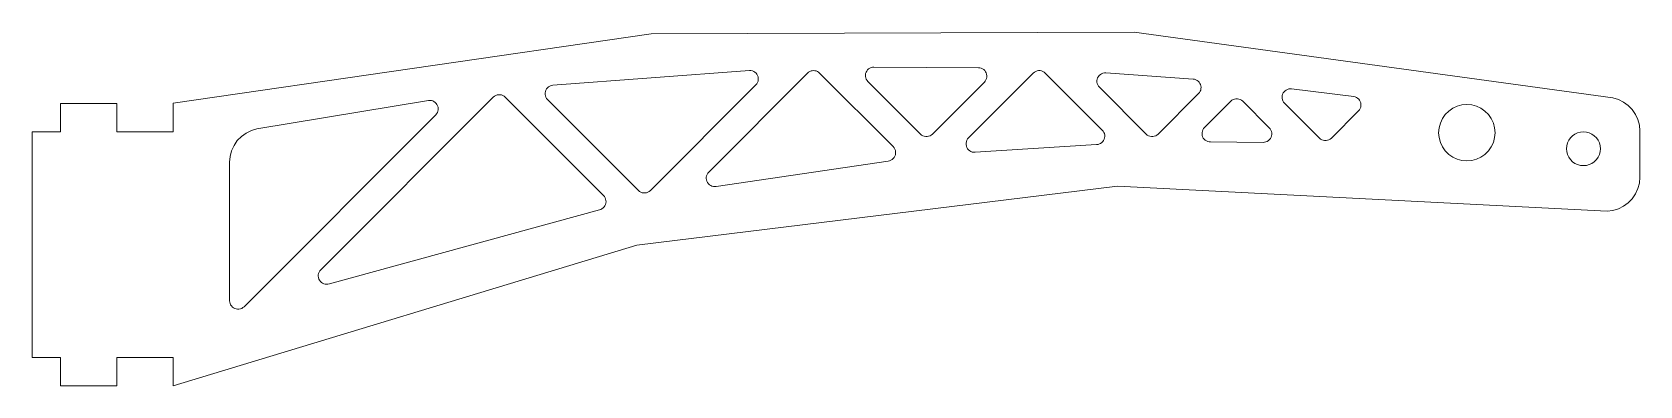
# Model space of a CAD drawing. Extents: x 15 to 300, y 0 to 63.
import ezdxf

# ---------------------------------------------------------------- set-up
doc = ezdxf.new("R2010")
doc.units = 0
doc.layers.get('0').update_dxf_attribs({"lineweight": 0, "true_color": 0xffffff})
doc.layers.add('ext', color=1, linetype='Continuous', lineweight=0, true_color=0xff0000)
doc.layers.add('int', color=3, linetype='Continuous', lineweight=0, true_color=0x00ff00)

# ---------------------------------------------------------------- blocks, each defined once
blk = doc.blocks.new('bras')
at = {"layer": 'ext'}
for p, q in [((124.741, 62.3291), (39.9824, 50.083)), ((210.381, 62.6426), (124.741, 62.3291)), ((295.228, 51.0176), (210.381, 62.6426)), ((30, 50), (20, 50)), ((20, 50), (20, 45)), ((30, 45), (30, 50)), ((39.9824, 50.083), (40, 45)), ((296.207, 50.7236), (295.228, 51.0176)), ((297.122, 50.2686), (296.207, 50.7236)), ((297.946, 49.6641), (297.122, 50.2686)), ((298.656, 48.9277), (297.946, 49.6641)), ((299.231, 48.083), (298.656, 48.9277)), ((299.654, 47.1523), (299.231, 48.083)), ((299.913, 46.1631), (299.654, 47.1523)), ((300, 45.1445), (299.913, 46.1631)), ((20, 45), (15, 45)), ((15, 45), (15, 5)), ((40, 45), (30, 45)), ((300, 36.9355), (300, 45.1445)), ((122.174, 24.9424), (207.414, 35.376)), ((207.414, 35.376), (294.2, 30.9395)), ((299.229, 33.9932), (299.653, 34.9258)), ((299.653, 34.9258), (299.913, 35.916)), ((299.913, 35.916), (300, 36.9355)), ((295.217, 31.0605), (296.197, 31.3525)), ((296.197, 31.3525), (297.114, 31.8076)), ((297.114, 31.8076), (297.941, 32.4121)), ((297.941, 32.4121), (298.653, 33.1475)), ((298.653, 33.1475), (299.229, 33.9932)), ((294.2, 30.9395), (295.217, 31.0605)), ((40, 0), (122.174, 24.9424)), ((15, 5), (20, 5)), ((20, 5), (20, 0)), ((30, 5), (40, 5)), ((30, 0), (30, 5)), ((40, 5), (40, 0)), ((20, 0), (30, 0))]:
    blk.add_line(p, q, dxfattribs=at)
at = {"layer": 'int'}
for p, q in [((107.283, 53.248), (142.163, 55.8525)), ((134.938, 37.8672), (152.475, 55.4033)), ((142.163, 55.8525), (142.42, 55.8418)), ((142.42, 55.8418), (142.671, 55.7881)), ((142.671, 55.7881), (142.909, 55.6924)), ((142.909, 55.6924), (143.128, 55.5566)), ((143.128, 55.5566), (143.32, 55.3867)), ((143.32, 55.3867), (143.48, 55.1855)), ((143.48, 55.1855), (143.604, 54.96)), ((143.604, 54.96), (143.688, 54.7168)), ((143.725, 54.2061), (143.678, 53.9531)), ((143.688, 54.7168), (143.729, 54.4629)), ((143.729, 54.4629), (143.725, 54.2061)), ((152.475, 55.4033), (152.654, 55.5566)), ((152.654, 55.5566), (152.854, 55.6797)), ((152.854, 55.6797), (153.072, 55.7695)), ((153.072, 55.7695), (153.301, 55.8242)), ((153.301, 55.8242), (153.535, 55.8428)), ((153.535, 55.8428), (153.771, 55.8242)), ((153.771, 55.8242), (153.999, 55.7695)), ((153.999, 55.7695), (154.217, 55.6797)), ((154.217, 55.6797), (154.417, 55.5566)), ((154.417, 55.5566), (154.597, 55.4033)), ((154.597, 55.4033), (167.633, 42.3672)), ((162.725, 55.0479), (162.759, 55.2969)), ((162.732, 54.7969), (162.725, 55.0479)), ((162.782, 54.5518), (162.732, 54.7969)), ((162.759, 55.2969), (162.833, 55.5361)), ((162.872, 54.3174), (162.782, 54.5518)), ((162.833, 55.5361), (162.947, 55.7598)), ((163, 54.1006), (162.872, 54.3174)), ((162.947, 55.7598), (163.097, 55.9609)), ((163.097, 55.9609), (163.277, 56.1348)), ((163.277, 56.1348), (163.485, 56.2764)), ((163.485, 56.2764), (163.713, 56.3809)), ((163.713, 56.3809), (163.955, 56.4463)), ((163.955, 56.4463), (164.205, 56.4697)), ((164.205, 56.4697), (182.771, 56.3564)), ((180.998, 43.9268), (192.475, 55.4033)), ((182.771, 56.3564), (183.02, 56.3301)), ((183.02, 56.3301), (183.26, 56.2627)), ((183.26, 56.2627), (183.485, 56.1562)), ((183.485, 56.1562), (183.69, 56.0137)), ((183.69, 56.0137), (183.869, 55.8398)), ((183.869, 55.8398), (184.017, 55.6377)), ((184.085, 54.2021), (183.958, 53.9873)), ((184.017, 55.6377), (184.128, 55.415)), ((184.175, 54.4346), (184.085, 54.2021)), ((184.128, 55.415), (184.201, 55.1758)), ((184.226, 54.6787), (184.175, 54.4346)), ((184.201, 55.1758), (184.234, 54.9287)), ((184.234, 54.9287), (184.226, 54.6787)), ((192.475, 55.4033), (192.675, 55.5723)), ((192.675, 55.5723), (192.901, 55.7021)), ((192.901, 55.7021), (193.147, 55.792)), ((193.147, 55.792), (193.405, 55.8379)), ((193.405, 55.8379), (193.666, 55.8379)), ((193.666, 55.8379), (193.924, 55.792)), ((193.924, 55.792), (194.17, 55.7021)), ((194.17, 55.7021), (194.396, 55.5723)), ((194.396, 55.5723), (194.597, 55.4033)), ((194.597, 55.4033), (204.7, 45.2998)), ((203.754, 54.0586), (203.796, 54.3135)), ((203.796, 54.3135), (203.881, 54.5576)), ((203.881, 54.5576), (204.007, 54.7842)), ((204.007, 54.7842), (204.17, 54.9844)), ((204.17, 54.9844), (204.364, 55.1543)), ((204.364, 55.1543), (204.586, 55.2881)), ((204.586, 55.2881), (204.826, 55.3818)), ((204.826, 55.3818), (205.08, 55.4336)), ((205.08, 55.4336), (205.338, 55.4404)), ((205.338, 55.4404), (220.839, 54.3301)), ((220.839, 54.3301), (221.079, 54.29)), ((221.079, 54.29), (221.31, 54.2119)), ((221.31, 54.2119), (221.524, 54.0977)), ((96.9482, 51.2988), (97.1738, 51.4297)), ((97.1738, 51.4297), (97.4199, 51.5195)), ((97.4199, 51.5195), (97.6777, 51.5645)), ((97.6777, 51.5645), (97.9385, 51.5645)), ((97.9385, 51.5645), (98.1963, 51.5195)), ((98.1963, 51.5195), (98.4424, 51.4297)), ((98.4424, 51.4297), (98.6689, 51.2988)), ((105.941, 51.8779), (105.985, 52.1338)), ((105.943, 51.6182), (105.941, 51.8779)), ((105.989, 51.3623), (105.943, 51.6182)), ((105.985, 52.1338), (106.072, 52.3779)), ((106.079, 51.1182), (105.989, 51.3623)), ((106.072, 52.3779), (106.2, 52.6045)), ((106.2, 52.6045), (106.365, 52.8047)), ((106.365, 52.8047), (106.562, 52.9746)), ((106.562, 52.9746), (106.785, 53.1064)), ((106.785, 53.1064), (107.028, 53.1992)), ((107.028, 53.1992), (107.283, 53.248)), ((143.293, 53.293), (124.597, 34.5967)), ((143.459, 53.4902), (143.293, 53.293)), ((143.588, 53.7119), (143.459, 53.4902)), ((143.678, 53.9531), (143.588, 53.7119)), ((163.162, 53.9092), (163, 54.1006)), ((172.475, 44.5967), (163.162, 53.9092)), ((183.797, 53.7969), (174.597, 44.5967)), ((183.958, 53.9873), (183.797, 53.7969)), ((203.756, 53.8008), (203.754, 54.0586)), ((203.803, 53.5459), (203.756, 53.8008)), ((203.893, 53.3037), (203.803, 53.5459)), ((204.022, 53.0801), (203.893, 53.3037)), ((204.188, 52.8828), (204.022, 53.0801)), ((212.475, 44.5967), (204.188, 52.8828)), ((221.774, 51.7744), (214.597, 44.5967)), ((221.524, 54.0977), (221.718, 53.9492)), ((221.718, 53.9492), (221.885, 53.7725)), ((221.932, 51.96), (221.774, 51.7744)), ((221.885, 53.7725), (222.021, 53.5713)), ((222.058, 52.168), (221.932, 51.96)), ((222.021, 53.5713), (222.122, 53.3506)), ((222.147, 52.3936), (222.058, 52.168)), ((222.122, 53.3506), (222.188, 53.1162)), ((222.2, 52.6318), (222.147, 52.3936)), ((222.188, 53.1162), (222.213, 52.874)), ((222.213, 52.874), (222.2, 52.6318)), ((236.577, 51.1729), (236.607, 51.417)), ((236.607, 51.417), (236.677, 51.6543)), ((236.677, 51.6543), (236.783, 51.876)), ((236.783, 51.876), (236.926, 52.0781)), ((236.926, 52.0781), (237.099, 52.2539)), ((237.099, 52.2539), (237.299, 52.3984)), ((237.299, 52.3984), (237.52, 52.5088)), ((237.52, 52.5088), (237.755, 52.5811)), ((237.755, 52.5811), (237.999, 52.6143)), ((237.999, 52.6143), (238.246, 52.6064)), ((238.246, 52.6064), (249.27, 51.25)), ((54.8564, 45.499), (85.2754, 50.543)), ((66.1582, 20.542), (96.7471, 51.1309)), ((85.2754, 50.543), (85.5244, 50.5557)), ((85.5244, 50.5557), (85.7715, 50.5283)), ((85.7715, 50.5283), (86.0117, 50.46)), ((86.0117, 50.46), (86.2363, 50.3525)), ((86.2363, 50.3525), (86.4404, 50.21)), ((86.4404, 50.21), (86.6172, 50.0352)), ((86.6172, 50.0352), (86.7637, 49.833)), ((86.7637, 49.833), (86.875, 49.6104)), ((86.9189, 48.6318), (86.8291, 48.4004)), ((86.875, 49.6104), (86.9473, 49.3721)), ((86.9697, 48.876), (86.9189, 48.6318)), ((86.9473, 49.3721), (86.9785, 49.125)), ((86.9785, 49.125), (86.9697, 48.876)), ((96.7471, 51.1309), (96.9482, 51.2988)), ((98.6689, 51.2988), (98.8691, 51.1309)), ((98.8691, 51.1309), (116.291, 33.709)), ((106.209, 50.8936), (106.079, 51.1182)), ((106.376, 50.6953), (106.209, 50.8936)), ((122.475, 34.5967), (106.376, 50.6953)), ((222.823, 45.7529), (227.475, 50.4033)), ((227.475, 50.4033), (227.675, 50.5723)), ((227.675, 50.5723), (227.901, 50.7021)), ((227.901, 50.7021), (228.147, 50.792)), ((228.147, 50.792), (228.405, 50.8379)), ((228.405, 50.8379), (228.666, 50.8379)), ((228.666, 50.8379), (228.924, 50.792)), ((228.924, 50.792), (229.17, 50.7021)), ((229.17, 50.7021), (229.396, 50.5723)), ((229.396, 50.5723), (229.597, 50.4033)), ((229.597, 50.4033), (234.313, 45.6865)), ((236.589, 50.9258), (236.577, 51.1729)), ((236.64, 50.6846), (236.589, 50.9258)), ((236.729, 50.4551), (236.64, 50.6846)), ((236.856, 50.2432), (236.729, 50.4551)), ((237.016, 50.0557), (236.856, 50.2432)), ((243.19, 43.8809), (237.016, 50.0557)), ((250.133, 48.7031), (245.312, 43.8809)), ((249.27, 51.25), (249.52, 51.1953)), ((249.52, 51.1953), (249.757, 51.0977)), ((249.757, 51.0977), (249.975, 50.9619)), ((249.975, 50.9619), (250.165, 50.791)), ((250.298, 48.8984), (250.133, 48.7031)), ((250.165, 50.791), (250.324, 50.5898)), ((250.428, 49.1201), (250.298, 48.8984)), ((250.324, 50.5898), (250.446, 50.3643)), ((250.518, 49.3604), (250.428, 49.1201)), ((250.446, 50.3643), (250.529, 50.1221)), ((250.564, 49.6123), (250.518, 49.3604)), ((250.529, 50.1221), (250.568, 49.8682)), ((250.568, 49.8682), (250.564, 49.6123)), ((265.503, 48.043), (266.119, 48.6592)), ((266.119, 48.6592), (266.834, 49.1592)), ((266.834, 49.1592), (267.623, 49.5273)), ((267.623, 49.5273), (268.465, 49.7529)), ((268.465, 49.7529), (269.334, 49.8291)), ((269.334, 49.8291), (270.202, 49.7529)), ((270.202, 49.7529), (271.044, 49.5273)), ((271.044, 49.5273), (271.834, 49.1592)), ((271.834, 49.1592), (272.548, 48.6592)), ((272.548, 48.6592), (273.164, 48.043)), ((86.541, 47.9961), (52.5605, 14.0156)), ((86.7021, 48.1855), (86.541, 47.9961)), ((86.8291, 48.4004), (86.7021, 48.1855)), ((222.661, 45.5596), (222.823, 45.7529)), ((234.313, 45.6865), (234.478, 45.4922)), ((264.334, 44.8291), (264.409, 45.6973)), ((264.409, 45.6973), (264.635, 46.5391)), ((264.635, 46.5391), (265.004, 47.3291)), ((265.004, 47.3291), (265.503, 48.043)), ((273.164, 48.043), (273.664, 47.3291)), ((273.664, 47.3291), (274.032, 46.5391)), ((274.032, 46.5391), (274.258, 45.6973)), ((274.258, 45.6973), (274.334, 44.8291)), ((50.7842, 42.5752), (51.3711, 43.4258)), ((51.3711, 43.4258), (52.0938, 44.1631)), ((52.0938, 44.1631), (52.9336, 44.7656)), ((52.9336, 44.7656), (53.8633, 45.2148)), ((53.8633, 45.2148), (54.8564, 45.499)), ((172.675, 44.4277), (172.475, 44.5967)), ((172.901, 44.2979), (172.675, 44.4277)), ((173.147, 44.208), (172.901, 44.2979)), ((173.405, 44.1621), (173.147, 44.208)), ((173.666, 44.1621), (173.405, 44.1621)), ((173.924, 44.208), (173.666, 44.1621)), ((174.17, 44.2979), (173.924, 44.208)), ((174.396, 44.4277), (174.17, 44.2979)), ((174.597, 44.5967), (174.396, 44.4277)), ((180.564, 42.9971), (180.609, 43.2549)), ((180.564, 42.7363), (180.564, 42.9971)), ((180.609, 43.2549), (180.699, 43.5)), ((180.699, 43.5), (180.83, 43.7266)), ((180.83, 43.7266), (180.998, 43.9268)), ((203.948, 42.7715), (203.702, 42.7402)), ((204.186, 42.8418), (203.948, 42.7715)), ((204.408, 42.9502), (204.186, 42.8418)), ((204.609, 43.0947), (204.408, 42.9502)), ((204.784, 43.2695), (204.609, 43.0947)), ((204.7, 45.2998), (204.86, 45.1104)), ((204.929, 43.4717), (204.784, 43.2695)), ((204.86, 45.1104), (204.987, 44.8975)), ((205.037, 43.6943), (204.929, 43.4717)), ((204.987, 44.8975), (205.077, 44.667)), ((205.107, 43.9316), (205.037, 43.6943)), ((205.077, 44.667), (205.128, 44.4248)), ((205.139, 44.1768), (205.107, 43.9316)), ((205.128, 44.4248), (205.139, 44.1768)), ((212.675, 44.4277), (212.475, 44.5967)), ((212.901, 44.2979), (212.675, 44.4277)), ((213.147, 44.208), (212.901, 44.2979)), ((213.405, 44.1621), (213.147, 44.208)), ((213.666, 44.1621), (213.405, 44.1621)), ((213.924, 44.208), (213.666, 44.1621)), ((214.17, 44.2979), (213.924, 44.208)), ((214.396, 44.4277), (214.17, 44.2979)), ((214.597, 44.5967), (214.396, 44.4277)), ((222.387, 44.6064), (222.394, 44.8584)), ((222.423, 44.3564), (222.387, 44.6064)), ((222.394, 44.8584), (222.442, 45.1064)), ((222.499, 44.1152), (222.423, 44.3564)), ((222.442, 45.1064), (222.532, 45.3418)), ((222.616, 43.8916), (222.499, 44.1152)), ((222.532, 45.3418), (222.661, 45.5596)), ((222.768, 43.6904), (222.616, 43.8916)), ((222.952, 43.5166), (222.768, 43.6904)), ((223.162, 43.377), (222.952, 43.5166)), ((223.393, 43.2744), (223.162, 43.377)), ((223.638, 43.2119), (223.393, 43.2744)), ((223.89, 43.1924), (223.638, 43.2119)), ((233.227, 43.126), (223.89, 43.1924)), ((233.479, 43.1436), (233.227, 43.126)), ((233.727, 43.2031), (233.479, 43.1436)), ((233.96, 43.3037), (233.727, 43.2031)), ((234.173, 43.4414), (233.96, 43.3037)), ((234.36, 43.6143), (234.173, 43.4414)), ((234.515, 43.8154), (234.36, 43.6143)), ((234.478, 45.4922), (234.605, 45.2734)), ((234.634, 44.04), (234.515, 43.8154)), ((234.605, 45.2734), (234.695, 45.0361)), ((234.713, 44.2812), (234.634, 44.04)), ((234.695, 45.0361), (234.744, 44.7861)), ((234.75, 44.5322), (234.713, 44.2812)), ((234.744, 44.7861), (234.75, 44.5322)), ((243.391, 43.7129), (243.19, 43.8809)), ((243.617, 43.582), (243.391, 43.7129)), ((243.862, 43.4932), (243.617, 43.582)), ((244.12, 43.4473), (243.862, 43.4932)), ((244.382, 43.4473), (244.12, 43.4473)), ((244.639, 43.4932), (244.382, 43.4473)), ((244.885, 43.582), (244.639, 43.4932)), ((245.111, 43.7129), (244.885, 43.582)), ((245.312, 43.8809), (245.111, 43.7129)), ((264.409, 43.9609), (264.334, 44.8291)), ((264.635, 43.1191), (264.409, 43.9609)), ((265.004, 42.3291), (264.635, 43.1191)), ((274.032, 43.1191), (273.664, 42.3291)), ((274.258, 43.9609), (274.032, 43.1191)), ((274.334, 44.8291), (274.258, 43.9609)), ((287.046, 42.5205), (287.181, 43.0264)), ((287.181, 43.0264), (287.402, 43.5)), ((287.402, 43.5), (287.702, 43.9287)), ((287.702, 43.9287), (288.071, 44.2979)), ((288.071, 44.2979), (288.5, 44.5977)), ((288.5, 44.5977), (288.974, 44.8193)), ((288.974, 44.8193), (289.479, 44.9541)), ((289.479, 44.9541), (290, 45)), ((290, 45), (290.521, 44.9541)), ((290.521, 44.9541), (291.026, 44.8193)), ((291.026, 44.8193), (291.5, 44.5977)), ((291.5, 44.5977), (291.929, 44.2979)), ((291.929, 44.2979), (292.298, 43.9287)), ((292.298, 43.9287), (292.598, 43.5)), ((292.598, 43.5), (292.819, 43.0264)), ((292.819, 43.0264), (292.954, 42.5205)), ((50, 39.6084), (50.0889, 40.6377)), ((50.0889, 40.6377), (50.3535, 41.6367)), ((50.3535, 41.6367), (50.7842, 42.5752)), ((167.238, 39.9629), (166.997, 39.8682)), ((167.459, 40.0967), (167.238, 39.9629)), ((167.653, 40.2666), (167.459, 40.0967)), ((167.633, 42.3672), (167.799, 42.1699)), ((167.815, 40.4678), (167.653, 40.2666)), ((167.799, 42.1699), (167.929, 41.9463)), ((167.94, 40.6934), (167.815, 40.4678)), ((167.929, 41.9463), (168.019, 41.7041)), ((168.025, 40.9375), (167.94, 40.6934)), ((168.019, 41.7041), (168.065, 41.4502)), ((168.067, 41.1924), (168.025, 40.9375)), ((168.065, 41.4502), (168.067, 41.1924)), ((180.609, 42.4785), (180.564, 42.7363)), ((180.698, 42.2334), (180.609, 42.4785)), ((180.829, 42.0068), (180.698, 42.2334)), ((180.996, 41.8066), (180.829, 42.0068)), ((181.196, 41.6387), (180.996, 41.8066)), ((181.423, 41.5078), (181.196, 41.6387)), ((181.668, 41.418), (181.423, 41.5078)), ((181.925, 41.3721), (181.668, 41.418)), ((182.187, 41.3711), (181.925, 41.3721)), ((203.702, 42.7402), (182.187, 41.3711)), ((265.503, 41.6152), (265.004, 42.3291)), ((266.119, 40.999), (265.503, 41.6152)), ((266.834, 40.499), (266.119, 40.999)), ((267.623, 40.1309), (266.834, 40.499)), ((268.465, 39.9053), (267.623, 40.1309)), ((269.334, 39.8291), (268.465, 39.9053)), ((270.202, 39.9053), (269.334, 39.8291)), ((271.044, 40.1309), (270.202, 39.9053)), ((271.834, 40.499), (271.044, 40.1309)), ((272.548, 40.999), (271.834, 40.499)), ((273.164, 41.6152), (272.548, 40.999)), ((273.664, 42.3291), (273.164, 41.6152)), ((287, 42), (287.046, 42.5205)), ((287.046, 41.4795), (287, 42)), ((287.181, 40.9736), (287.046, 41.4795)), ((287.402, 40.5), (287.181, 40.9736)), ((287.702, 40.0713), (287.402, 40.5)), ((288.071, 39.7021), (287.702, 40.0713)), ((292.298, 40.0713), (291.929, 39.7021)), ((292.598, 40.5), (292.298, 40.0713)), ((292.819, 40.9736), (292.598, 40.5)), ((292.954, 41.4795), (292.819, 40.9736)), ((292.954, 42.5205), (293, 42)), ((293, 42), (292.954, 41.4795)), ((50, 15.0762), (50, 39.6084)), ((134.508, 36.9707), (134.557, 37.2197)), ((134.557, 37.2197), (134.646, 37.4561)), ((134.646, 37.4561), (134.775, 37.6738)), ((134.775, 37.6738), (134.938, 37.8672)), ((166.744, 39.8164), (136.263, 35.3301)), ((166.997, 39.8682), (166.744, 39.8164)), ((288.5, 39.4023), (288.071, 39.7021)), ((288.974, 39.1807), (288.5, 39.4023)), ((289.479, 39.0459), (288.974, 39.1807)), ((290, 39), (289.479, 39.0459)), ((290.521, 39.0459), (290, 39)), ((291.026, 39.1807), (290.521, 39.0459)), ((291.5, 39.4023), (291.026, 39.1807)), ((291.929, 39.7021), (291.5, 39.4023)), ((122.675, 34.4277), (122.475, 34.5967)), ((122.901, 34.2979), (122.675, 34.4277)), ((123.147, 34.208), (122.901, 34.2979)), ((123.405, 34.1621), (123.147, 34.208)), ((123.924, 34.208), (123.666, 34.1621)), ((124.17, 34.2979), (123.924, 34.208)), ((124.396, 34.4277), (124.17, 34.2979)), ((124.597, 34.5967), (124.396, 34.4277)), ((134.502, 36.7178), (134.508, 36.9707)), ((134.538, 36.4678), (134.502, 36.7178)), ((134.615, 36.2266), (134.538, 36.4678)), ((134.732, 36.0029), (134.615, 36.2266)), ((134.886, 35.8008), (134.732, 36.0029)), ((135.07, 35.6279), (134.886, 35.8008)), ((135.282, 35.4893), (135.07, 35.6279)), ((135.514, 35.3877), (135.282, 35.4893)), ((135.759, 35.3262), (135.514, 35.3877)), ((136.012, 35.3066), (135.759, 35.3262)), ((136.263, 35.3301), (136.012, 35.3066)), ((116.011, 31.3672), (115.79, 31.2559)), ((116.21, 31.5117), (116.011, 31.3672)), ((116.383, 31.6875), (116.21, 31.5117)), ((116.291, 33.709), (116.451, 33.5205)), ((116.524, 31.8887), (116.383, 31.6875)), ((116.451, 33.5205), (116.577, 33.3086)), ((116.632, 32.1113), (116.524, 31.8887)), ((116.577, 33.3086), (116.667, 33.0801)), ((116.7, 32.3477), (116.632, 32.1113)), ((116.667, 33.0801), (116.719, 32.8389)), ((116.729, 32.5928), (116.7, 32.3477)), ((116.719, 32.8389), (116.729, 32.5928)), ((123.666, 34.1621), (123.405, 34.1621)), ((115.555, 31.1836), (67.6875, 18.0566)), ((115.79, 31.2559), (115.555, 31.1836)), ((65.7793, 19.9014), (65.8691, 20.1357)), ((65.8691, 20.1357), (65.9971, 20.3506)), ((65.9971, 20.3506), (66.1582, 20.542)), ((65.7207, 19.4062), (65.7295, 19.6562)), ((65.7539, 19.1582), (65.7207, 19.4062)), ((65.7295, 19.6562), (65.7793, 19.9014)), ((65.8281, 18.9189), (65.7539, 19.1582)), ((65.9414, 18.6953), (65.8281, 18.9189)), ((66.0898, 18.4941), (65.9414, 18.6953)), ((66.2695, 18.3203), (66.0898, 18.4941)), ((66.4766, 18.1787), (66.2695, 18.3203)), ((66.7031, 18.0732), (66.4766, 18.1787)), ((66.9443, 18.0068), (66.7031, 18.0732)), ((67.1934, 17.9814), (66.9443, 18.0068)), ((67.4434, 17.998), (67.1934, 17.9814)), ((67.6875, 18.0566), (67.4434, 17.998)), ((50.0215, 14.8252), (50, 15.0762)), ((50.084, 14.5811), (50.0215, 14.8252)), ((50.1875, 14.3506), (50.084, 14.5811)), ((50.3271, 14.1406), (50.1875, 14.3506)), ((50.5, 13.958), (50.3271, 14.1406)), ((50.7021, 13.8057), (50.5, 13.958)), ((50.9258, 13.6904), (50.7021, 13.8057)), ((51.166, 13.6133), (50.9258, 13.6904)), ((51.416, 13.5781), (51.166, 13.6133)), ((51.668, 13.5859), (51.416, 13.5781)), ((51.915, 13.6348), (51.668, 13.5859)), ((52.1504, 13.7246), (51.915, 13.6348)), ((52.3682, 13.8525), (52.1504, 13.7246)), ((52.5605, 14.0156), (52.3682, 13.8525))]:
    blk.add_line(p, q, dxfattribs=at)

msp = doc.modelspace()

# ---------------------------------------------------------------- block references
msp.add_blockref('bras', (0, 0))

doc.saveas('drawing.dxf')
